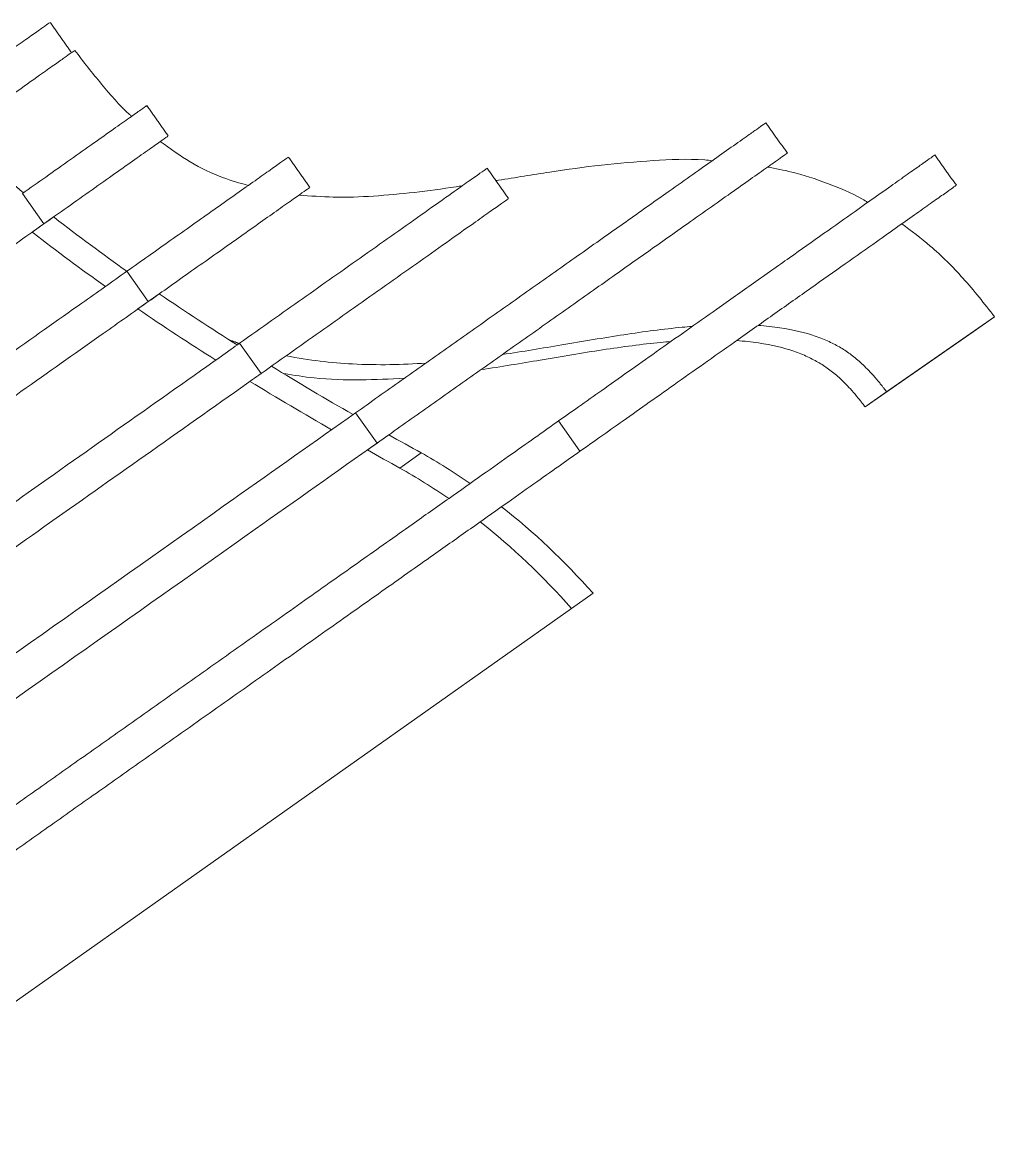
# Model space of a CAD drawing. Header units: millimetres. Extents: x -176 to 2097, y -1009 to 156.
# Drawn here: x -28.8 to 49.7, y -995.4 to -905 of the extents above; entities that cross this region are included whole.
import ezdxf

# ---------------------------------------------------------------- set-up
doc = ezdxf.new("R2010")
doc.units = ezdxf.units.MM

msp = doc.modelspace()

# ---------------------------------------------------------------- linework, layer by layer
at = {"color": 7, "linetype": 'Continuous', "lineweight": 15}
for p, q in [((-24.617, -907.315), (-24.843, -907.475)), ((-28.845, -918.877), (-27.113, -921.327)), ((-28.774, -918.827), (-28.761, -918.818)), ((-27.185, -921.377), (-28.054, -921.992)), ((-26.322, -920.767), (-27.042, -921.276)), ((-20.408, -925.159), (-18.676, -927.608)), ((-17.786, -926.979), (-19.518, -928.204)), ((40.951, -934.894), (49.677, -928.837)), ((49.677, -928.837), (47.945, -930.062)), ((39.219, -936.118), (47.945, -930.062)), ((-11.304, -930.97), (-9.572, -933.419)), ((40.951, -934.894), (39.219, -936.118)), ((-1.931, -936.589), (-0.199, -939.039)), ((14.454, -937.252), (16.186, -939.702)), ((0.748, -938.37), (-0.984, -939.594)), ((1.64, -941.053), (3.372, -939.828)), ((15.511, -952.398), (17.243, -951.173)), ((-41.885, -992.976), (15.511, -952.398))]:
    msp.add_line(p, q, dxfattribs=at)
for points, knots in [([(-36.381, -911.958), (-35.465, -911.311), (-33.667, -910.039), (-31.221, -908.31), (-29.326, -906.97), (-27.989, -906.025), (-27.14, -905.425), (-26.658, -905.084), (-26.65, -905.078), (-26.646, -905.076)], [0, 0, 0, 0, 0.19206, 0.377217, 0.55385, 0.675514, 0.794325, 0.912499, 1, 1, 1, 1]), ([(-34.649, -914.408), (-33.734, -913.76), (-31.935, -912.489), (-29.489, -910.76), (-27.594, -909.42), (-26.257, -908.475), (-25.408, -907.874), (-24.926, -907.534), (-24.918, -907.528), (-24.914, -907.525)], [0, 0, 0, 0, 0.19206, 0.377217, 0.55385, 0.675514, 0.794325, 0.912499, 1, 1, 1, 1]), ([(-20.02, -912.638), (-20.075, -912.589), (-20.953, -911.813), (-22.504, -910.02), (-23.906, -908.225), (-24.617, -907.315)], [0, 0, 0, 0, 0.0321072, 0.5093346, 1, 1, 1, 1]), ([(-28.845, -918.877), (-28.21, -918.428), (-26.862, -917.475), (-24.93, -916.109), (-23.079, -914.801), (-21.461, -913.657), (-20.141, -912.724), (-19.228, -912.078), (-18.796, -911.772), (-18.833, -911.799), (-18.845, -911.807)], [0, 0, 0, 0, 0.124246, 0.263723, 0.402787, 0.539932, 0.674397, 0.80647, 0.937768, 1, 1, 1, 1]), ([(-1.931, -936.589), (-0.7, -935.719), (1.76, -933.98), (5.392, -931.412), (9.084, -928.802), (12.808, -926.169), (16.461, -923.586), (19.96, -921.113), (22.833, -919.082), (25.112, -917.47), (26.889, -916.214), (28.468, -915.098), (29.659, -914.256), (30.523, -913.645), (31.015, -913.297), (31.25, -913.131), (31.199, -913.166), (31.196, -913.169)], [0, 0, 0, 0, 0.089938, 0.179627, 0.268781, 0.357401, 0.445722, 0.534089, 0.623124, 0.682413, 0.742853, 0.80497, 0.869374, 0.913178, 0.956176, 0.99719, 1, 1, 1, 1]), ([(-28.761, -918.818), (-30.266, -917.571), (-32.03, -915.986), (-33.664, -914.212), (-33.939, -913.906)], [0.10205479, 0.10205479, 0.10205479, 0.10205479, 0.1171875, 0.12028797, 0.12028797, 0.12028797, 0.12028797]), ([(-27.113, -921.327), (-26.478, -920.878), (-25.13, -919.925), (-23.198, -918.559), (-21.347, -917.25), (-19.729, -916.106), (-18.41, -915.173), (-17.496, -914.528), (-17.064, -914.222), (-17.101, -914.248), (-17.113, -914.257)], [0, 0, 0, 0, 0.124246, 0.263723, 0.402787, 0.539932, 0.674397, 0.80647, 0.937768, 1, 1, 1, 1]), ([(-10.606, -918.229), (-11.294, -918.031), (-12.86, -917.58), (-15.279, -916.429), (-16.908, -915.252), (-17.706, -914.676)], [0, 0, 0, 0, 0.285899, 0.650549, 1, 1, 1, 1]), ([(-20.408, -925.159), (-19.229, -924.325), (-17.421, -923.047), (-15.092, -921.401), (-13.352, -920.17), (-11.708, -919.008), (-10.197, -917.94), (-8.899, -917.022), (-7.952, -916.352), (-7.421, -915.977), (-7.404, -915.965), (-7.396, -915.96)], [0, 0, 0, 0, 0.19607, 0.300599, 0.405422, 0.510882, 0.6171, 0.722909, 0.827654, 0.926586, 1, 1, 1, 1]), ([(-0.199, -939.039), (1.032, -938.169), (3.491, -936.43), (7.124, -933.862), (10.816, -931.252), (14.54, -928.618), (18.193, -926.036), (21.692, -923.562), (24.565, -921.531), (26.844, -919.92), (28.62, -918.664), (30.199, -917.548), (31.391, -916.705), (32.255, -916.094), (32.747, -915.746), (32.982, -915.58), (32.931, -915.616), (32.928, -915.618)], [0, 0, 0, 0, 0.089938, 0.179627, 0.268781, 0.357401, 0.445722, 0.534089, 0.623124, 0.682413, 0.742853, 0.80497, 0.869374, 0.913178, 0.956176, 0.99719, 1, 1, 1, 1]), ([(26.875, -916.224), (26.671, -916.204), (25.04, -916.044), (22.054, -916.198), (17.888, -916.544), (13.742, -917.132), (10.92, -917.597), (9.47, -917.822), (9.403, -917.832)], [0, 0, 0, 0, 0.033154, 0.265134, 0.50357, 0.745722, 0.98824, 1, 1, 1, 1]), ([(14.454, -937.252), (14.992, -936.872), (16.18, -936.032), (18.045, -934.713), (20.145, -933.229), (22.42, -931.62), (24.822, -929.922), (27.456, -928.06), (30.259, -926.078), (33.149, -924.035), (35.904, -922.087), (38.239, -920.436), (40.152, -919.084), (41.669, -918.012), (42.937, -917.115), (43.93, -916.413), (44.575, -915.957), (44.874, -915.746), (44.83, -915.776), (44.822, -915.783)], [0, 0, 0, 0, 0.035403, 0.078127, 0.127294, 0.182031, 0.241473, 0.304769, 0.383173, 0.464428, 0.547244, 0.630399, 0.69293, 0.754565, 0.81492, 0.873687, 0.930662, 0.985776, 1, 1, 1, 1]), ([(-11.304, -930.97), (-10.432, -930.353), (-8.676, -929.111), (-6.223, -927.377), (-3.778, -925.649), (-1.257, -923.866), (1.267, -922.081), (3.695, -920.365), (5.71, -918.941), (7.217, -917.875), (8.18, -917.194), (8.666, -916.85), (8.644, -916.866), (8.636, -916.872)], [0, 0, 0, 0, 0.102998, 0.207298, 0.311838, 0.415646, 0.519146, 0.62334, 0.728862, 0.804899, 0.880638, 0.956803, 1, 1, 1, 1]), ([(39.432, -919.593), (39.287, -919.504), (38.223, -918.851), (36.156, -918.021), (33.59, -917.156), (31.991, -916.862), (31.339, -916.742)], [0, 0, 0, 0, 0.054946, 0.403636, 0.756779, 1, 1, 1, 1]), ([(-18.676, -927.608), (-17.497, -926.775), (-15.689, -925.497), (-13.36, -923.85), (-11.62, -922.62), (-9.976, -921.458), (-8.465, -920.39), (-7.167, -919.472), (-6.22, -918.802), (-5.689, -918.427), (-5.672, -918.415), (-5.664, -918.409)], [0, 0, 0, 0, 0.19607, 0.300599, 0.405422, 0.510882, 0.6171, 0.722909, 0.827654, 0.926586, 1, 1, 1, 1]), ([(6.679, -918.256), (6.515, -918.281), (5.236, -918.481), (2.859, -918.798), (-0.441, -919.106), (-3.537, -919.231), (-5.573, -919.071), (-6.497, -918.998)], [0, 0, 0, 0, 0.038591, 0.30071, 0.554453, 0.797679, 1, 1, 1, 1]), ([(16.186, -939.702), (16.724, -939.321), (17.911, -938.482), (19.777, -937.163), (21.877, -935.678), (24.152, -934.07), (26.554, -932.372), (29.188, -930.509), (31.991, -928.528), (34.88, -926.485), (37.636, -924.537), (39.971, -922.886), (41.884, -921.534), (43.4, -920.461), (44.669, -919.565), (45.662, -918.862), (46.307, -918.406), (46.606, -918.195), (46.562, -918.226), (46.553, -918.232)], [0, 0, 0, 0, 0.035403, 0.078127, 0.127294, 0.182031, 0.241473, 0.304769, 0.383173, 0.464428, 0.547244, 0.630399, 0.69293, 0.754565, 0.81492, 0.873687, 0.930662, 0.985776, 1, 1, 1, 1]), ([(-9.572, -933.419), (-8.7, -932.802), (-6.944, -931.561), (-4.491, -929.827), (-2.046, -928.098), (0.475, -926.316), (2.999, -924.531), (5.426, -922.815), (7.442, -921.39), (8.949, -920.325), (9.912, -919.644), (10.398, -919.3), (10.376, -919.316), (10.368, -919.321)], [0, 0, 0, 0, 0.102998, 0.207298, 0.311838, 0.415646, 0.519146, 0.62334, 0.728862, 0.804899, 0.880638, 0.956803, 1, 1, 1, 1]), ([(-52.836, -939.512), (-49.516, -937.165), (-40.678, -930.917), (-32.301, -924.994), (-27.751, -921.777), (-27.113, -921.327)], [0.1775451, 0.1775451, 0.1775451, 0.1775451, 0.21875, 0.28125, 0.2917685, 0.2917685, 0.2917685, 0.2917685]), ([(-20.405, -925.157), (-22.374, -923.76), (-24.349, -922.299), (-26.299, -920.785), (-26.322, -920.767)], [0.07475206, 0.07475206, 0.07475206, 0.07475206, 0.09375, 0.09397361, 0.09397361, 0.09397361, 0.09397361]), ([(49.677, -928.837), (48.844, -927.777), (47.236, -925.731), (44.692, -923.198), (42.955, -921.903), (42.18, -921.324)], [0, 0, 0, 0, 0.373354, 0.720186, 1, 1, 1, 1]), ([(-22.137, -926.381), (-24.107, -924.984), (-26.081, -923.524), (-28.032, -922.01), (-28.054, -921.992)], [0.07475206, 0.07475206, 0.07475206, 0.07475206, 0.09375, 0.09397361, 0.09397361, 0.09397361, 0.09397361]), ([(-51.892, -947.418), (-49.86, -945.981), (-45.298, -942.756), (-37.312, -937.11), (-30.091, -932.004), (-24.741, -928.223), (-21.593, -925.997), (-20.408, -925.159)], [0.5030937, 0.5030937, 0.5030937, 0.5030937, 0.53125, 0.5625, 0.59375, 0.625, 0.6445652, 0.6445652, 0.6445652, 0.6445652]), ([(-50.16, -949.867), (-48.128, -948.431), (-43.567, -945.206), (-35.58, -939.56), (-28.359, -934.454), (-23.01, -930.672), (-19.861, -928.446), (-18.676, -927.608)], [0.5030937, 0.5030937, 0.5030937, 0.5030937, 0.53125, 0.5625, 0.59375, 0.625, 0.6445652, 0.6445652, 0.6445652, 0.6445652]), ([(9.93, -931.878), (11.563, -931.638), (14.92, -931.078), (19.796, -930.245), (23.232, -929.786), (24.993, -929.631), (25.265, -929.609)], [0.15993453, 0.15993453, 0.15993453, 0.15993453, 0.18033116, 0.20287256, 0.22541395, 0.22956685, 0.22956685, 0.22956685, 0.22956685]), ([(30.571, -929.532), (31.193, -929.574), (32.942, -929.761), (34.854, -930.234), (36.33, -930.831), (37.267, -931.329), (38.104, -931.892), (38.799, -932.47), (39.398, -933.051), (39.877, -933.562), (40.282, -934.037), (40.572, -934.398), (40.755, -934.633), (40.879, -934.796), (40.951, -934.894)], [0.2589941, 0.2589941, 0.2589941, 0.2589941, 0.2704967, 0.2930381, 0.3043088, 0.3155795, 0.3268502, 0.3381209, 0.3437563, 0.3493916, 0.355027, 0.3570471, 0.3584559, 0.3606623, 0.3606623, 0.3606623, 0.3606623]), ([(-53.151, -960.555), (-51.883, -959.658), (-47.624, -956.647), (-37.168, -949.255), (-27.619, -942.504), (-20.311, -937.337), (-14.278, -933.072), (-11.531, -931.13), (-11.304, -930.97)], [0.2692578, 0.2692578, 0.2692578, 0.2692578, 0.296875, 0.3515625, 0.390625, 0.4375, 0.484375, 0.4886468, 0.4886468, 0.4886468, 0.4886468]), ([(8.198, -933.102), (9.831, -932.863), (13.188, -932.302), (18.064, -931.469), (21.5, -931.011), (23.261, -930.855), (23.533, -930.834)], [0.15993453, 0.15993453, 0.15993453, 0.15993453, 0.18033116, 0.20287256, 0.22541395, 0.22956685, 0.22956685, 0.22956685, 0.22956685]), ([(28.839, -930.756), (29.461, -930.799), (31.21, -930.985), (33.122, -931.458), (34.598, -932.056), (35.534, -932.554), (36.372, -933.117), (37.067, -933.694), (37.666, -934.275), (38.145, -934.786), (38.55, -935.261), (38.84, -935.622), (39.023, -935.858), (39.147, -936.021), (39.219, -936.118)], [0.2589941, 0.2589941, 0.2589941, 0.2589941, 0.2704967, 0.2930381, 0.3043088, 0.3155795, 0.3268502, 0.3381209, 0.3437563, 0.3493916, 0.355027, 0.3570471, 0.3584559, 0.3606623, 0.3606623, 0.3606623, 0.3606623]), ([(-7.537, -931.98), (-5.673, -932.354), (-1.749, -932.791), (1.846, -932.705), (3.75, -932.573)], [0.09425304, 0.09425304, 0.09425304, 0.09425304, 0.11270698, 0.13499323, 0.13499323, 0.13499323, 0.13499323]), ([(-51.419, -963.005), (-50.151, -962.108), (-45.893, -959.097), (-35.436, -951.704), (-25.887, -944.953), (-18.58, -939.787), (-12.546, -935.522), (-9.799, -933.58), (-9.572, -933.419)], [0.2692578, 0.2692578, 0.2692578, 0.2692578, 0.296875, 0.3515625, 0.390625, 0.4375, 0.484375, 0.4886468, 0.4886468, 0.4886468, 0.4886468]), ([(-7.72, -933.425), (-6.907, -933.555), (-4.812, -933.888), (-1.561, -933.975), (0.837, -933.856), (2.018, -933.798)], [0, 0, 0, 0, 0.243756, 0.627447, 1, 1, 1, 1]), ([(-60.786, -978.2), (-59.816, -977.514), (-56.524, -975.186), (-31.989, -957.84), (-17.958, -947.921), (-5.19, -938.893), (-1.931, -936.589)], [0.7493598, 0.7493598, 0.7493598, 0.7493598, 0.7837663, 0.829966, 0.9553853, 1, 1, 1, 1]), ([(-64.314, -992.94), (-63.981, -992.705), (-62.852, -991.907), (-60.712, -990.394), (-57.774, -988.317), (-54.589, -986.065), (-51.221, -983.684), (-47.701, -981.195), (-44.056, -978.619), (-40.311, -975.971), (-36.49, -973.269), (-32.617, -970.531), (-28.717, -967.774), (-24.815, -965.015), (-20.487, -961.955), (-15.799, -958.641), (-10.832, -955.129), (-6.079, -951.769), (-1.604, -948.605), (2.268, -945.868), (5.543, -943.552), (8.239, -941.646), (10.623, -939.961), (12.669, -938.514), (13.896, -937.647), (14.454, -937.252)], [0, 0, 0, 0, 0.017068, 0.057826, 0.097472, 0.136228, 0.174903, 0.214186, 0.254539, 0.296217, 0.339302, 0.383743, 0.429385, 0.475995, 0.523282, 0.587308, 0.651052, 0.713536, 0.77373, 0.830562, 0.872143, 0.910429, 0.94487, 0.974913, 1, 1, 1, 1]), ([(-59.054, -980.649), (-58.084, -979.963), (-54.792, -977.636), (-30.257, -960.29), (-16.226, -950.37), (-3.458, -941.343), (-0.199, -939.039)], [0.7493598, 0.7493598, 0.7493598, 0.7493598, 0.7837663, 0.829966, 0.9553853, 1, 1, 1, 1]), ([(-62.582, -995.39), (-62.249, -995.154), (-61.12, -994.356), (-58.98, -992.843), (-56.042, -990.766), (-52.857, -988.515), (-49.489, -986.134), (-45.969, -983.645), (-42.325, -981.068), (-38.579, -978.42), (-34.758, -975.719), (-30.885, -972.981), (-26.985, -970.223), (-23.083, -967.465), (-18.755, -964.405), (-14.068, -961.091), (-9.1, -957.579), (-4.347, -954.218), (0.128, -951.054), (3.999, -948.317), (7.275, -946.002), (9.971, -944.096), (12.355, -942.41), (14.401, -940.963), (15.628, -940.096), (16.186, -939.702)], [0, 0, 0, 0, 0.017068, 0.057826, 0.097472, 0.136228, 0.174903, 0.214186, 0.254539, 0.296217, 0.339302, 0.383743, 0.429385, 0.475995, 0.523282, 0.587308, 0.651052, 0.713536, 0.77373, 0.830562, 0.872143, 0.910429, 0.94487, 0.974913, 1, 1, 1, 1])]:
    msp.add_open_spline(points, degree=3, knots=knots, dxfattribs=at)
for points, degree in [([(-24.876, -907.498), (-26.608, -905.049)], 1), ([(-17.058, -914.218), (-18.79, -911.768)], 1), ([(32.938, -915.611), (31.206, -913.162)], 1), ([(-5.624, -918.381), (-7.355, -915.931)], 1), ([(46.586, -918.209), (44.854, -915.76)], 1), ([(10.427, -919.28), (8.695, -916.83)], 1), ([(-11.498, -931.107), (-13.608, -929.775), (-15.706, -928.401), (-17.786, -926.979)], 3), ([(-13.23, -932.331), (-15.34, -930.999), (-17.438, -929.626), (-19.518, -928.204)], 3), ([(-12.101, -930.711), (-11.335, -930.991)], 1), ([(-2.135, -936.733), (-4.339, -935.467), (-6.54, -934.167), (-8.733, -932.825)], 3), ([(-3.867, -937.958), (-6.071, -936.692), (-8.273, -935.392), (-10.465, -934.05)], 3), ([(3.372, -939.828), (2.497, -939.347), (1.623, -938.861), (0.748, -938.37)], 3), ([(1.64, -941.053), (0.765, -940.571), (-0.109, -940.085), (-0.984, -939.594)], 3), ([(7.316, -942.299), (6.032, -941.409), (4.717, -940.586), (3.372, -939.828)], 3), ([(5.584, -943.523), (4.3, -942.634), (2.985, -941.81), (1.64, -941.053)], 3), ([(17.243, -951.173), (14.915, -948.552), (12.452, -946.22), (9.856, -944.177)], 3), ([(15.511, -952.398), (13.182, -949.777), (10.72, -947.445), (8.124, -945.401)], 3)]:
    msp.add_open_spline(points, degree=degree, dxfattribs=at)

doc.saveas('drawing.dxf')
